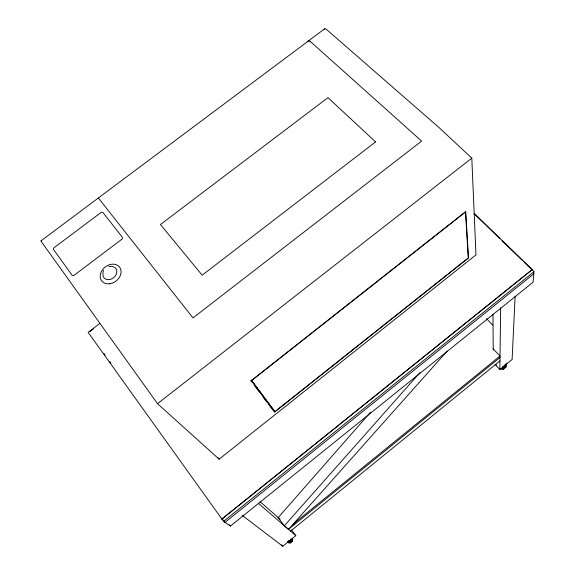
<?xml version="1.0" encoding="UTF-8"?>
<svg xmlns="http://www.w3.org/2000/svg" width="575" height="575" viewBox="0 0 575 575"><rect width="100%" height="100%" fill="white"/><g stroke="black" fill="none" stroke-linecap="round" stroke-linejoin="round"><path stroke-width="0.86" d="M515.121 296.276L512.109 359.512L499.855 369.488L500.652 307.754M505.281 364.32L505.554 364.751M532.249 269.574L221.821 519.103L532.249 269.574L474.274 213.469M523.847 261.884L533.995 271.709L533.068 282.21L230.403 526.067L223.582 521.374L88.133 332.386L99.532 323.668M102.817 272.356L103.593 270.343M502.766 369.43L506.122 366.785L505.921 365.729L503.477 367.72L503.678 368.769M503.434 369.351L506.122 366.785M500.006 357.478L288.492 529.345L284.33 525.823L278.171 517.593L370.372 412.404M284.33 525.823L419.98 372.6M288.492 529.345L447.177 351.052M242.161 515.329L282.771 546.25L295.787 535.648L291.518 529.956M289.074 542.333L291.669 540.22L292.682 541.046L290.102 543.152L288.018 541.161M290.641 542.225L292.567 540.658L292.682 541.046M289.786 543.008L292.373 540.902M290.555 531.128L499.963 360.87M223.582 521.374L533.995 271.709M533.801 273.873L224.99 522.344L223.948 520.885M274.872 411.693L468.251 257.967L465.47 211.995L251.663 380.506L274.872 411.693L251.182 380.032M274.685 411.995L468.503 257.916L465.728 211.607L251.289 380.614L274.685 411.995L268.374 404.045M41.68 241.292A7.324 0.503 50.9 0 0 41.702 242.154L157.528 403.679L219.125 459.181L475.971 254.89L471.802 158.139L439.07 127.6L326.327 29.303A7.051 2.027 55.9 0 0 324.257 29.555M157.528 403.679L471.802 158.139M89.908 331.624L93.473 328.9M41.048 240.832L324.494 28.937M108.79 266.405L112.642 266.397M505.195 367.454L505.871 367.375M310.184 41.378L421.626 141.091L193.006 317.91L98.426 198.08M278.171 517.593L279.996 519.16M258.606 503.52L295.787 535.648M260.238 501.781L279.795 518.945M294.091 524.795L293.236 524.019L500.027 356.026L493.192 348.896M474.016 213.648L484.977 224.257M485.875 225.127L499.812 238.618M501.968 240.702L507.552 246.114M507.754 246.308L522.387 260.468M486.522 318.694L492.768 325.119M495.075 364.464L499.855 369.488M290.612 539.041L291.669 540.22M250.779 380.557L251.843 381.987M254.509 385.559L259.318 391.992M263.055 397.002L266.793 402.004M218.062 457.736L219.125 459.181M281.714 544.812L282.771 546.25M229.411 524.68L230.403 526.067M104.097 353.596L105.139 355.055M109.839 361.618L110.882 363.077M221.972 518.125L222.978 519.534M502.838 366.261L503.477 367.72M492.976 314.554L493.199 350.125M289.261 540.73A4.471 4.248 -65.5 0 1 288.283 541.341M291.043 539.213A4.463 4.233 -65.6 0 1 287.615 542.002M288.851 542.649A9.164 0.575 52.4 0 1 288.003 542.261M292.237 538.682A9.157 0.525 52.4 0 1 291.892 539.091M289.175 540.665A4.471 4.248 -65.4 0 1 288.197 541.269M506.302 363.831A4.334 4.003 4.5 0 1 504.62 365.197M506.769 363.565A4.327 3.996 4.5 0 1 503.535 366.196M502.334 367.727A8.891 1.977 49.7 0 1 500.739 368.898M496.541 365.348A8.891 1.977 49.7 0 1 495.521 364.227M506 364.744A8.891 2.02 49.6 0 1 506.18 365.714M506.309 363.558A4.341 4.003 4.4 0 1 505.569 364.342M113.275 266.786A7.533 5.944 -37.7 0 1 116.243 274.383A7.533 5.944 -37.7 0 1 107.568 279.651A7.533 5.944 -37.7 0 1 103.119 272.945M308.2 41.551A7.065 1.883 55.6 0 1 310.694 41.781M375.59 141.903L202.163 275.195L160.454 224.53L327.994 97.642L375.59 141.903M121.656 239.38L74.297 275.159A1.869 1.452 -39 0 1 71.954 275.109L53.691 249.722A1.826 1.394 -38.3 0 1 54.337 247.494L100.79 212.671A1.804 1.38 -35.3 0 1 103.083 212.678L122.238 237.13A1.84 1.438 -35.6 0 1 121.656 239.38M109.279 283.813A11.284 8.905 -37.7 0 0 120.304 268.266A11.284 8.905 -37.7 0 0 102.35 269.912A11.284 8.905 -37.7 0 0 109.279 283.813"/></g></svg>
